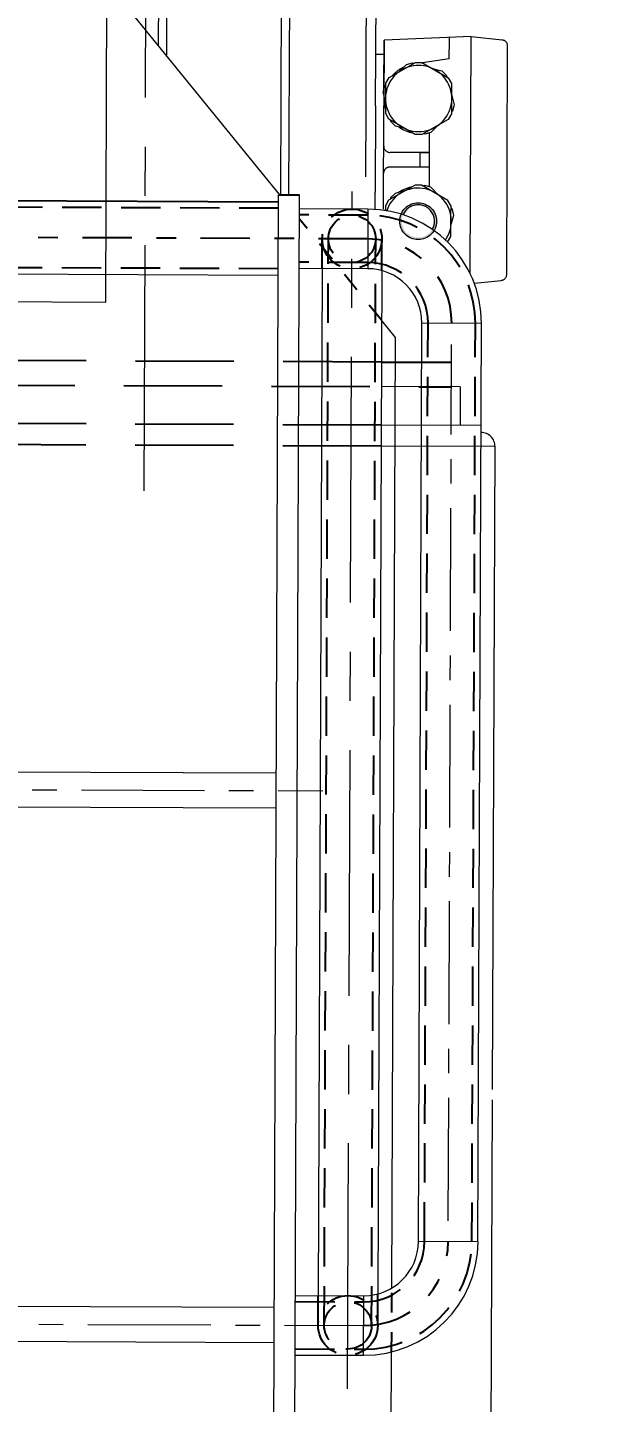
# Model space of a CAD drawing. Header units: millimetres. Extents: x -4 to 3776, y -4 to 4079.
# Drawn here: x 670.04 to 672.95, y 533.97 to 540.97 of the extents above; entities that cross this region are included whole.
import ezdxf
from ezdxf import colors
from ezdxf.entities.mleader import LeaderData, LeaderLine
from ezdxf.math import Vec2, Vec3

# ---------------------------------------------------------------- set-up
doc = ezdxf.new("R2010")
doc.units = ezdxf.units.MM
for name, pattern in [('ACAD_ISO04W100', [30, 24, -3, 0, -3]), ('CENTER', [2, 1.25, -0.25, 0.25, -0.25]), ('DASHDOT', [1, 0.5, -0.25, 0, -0.25]), ('DASHED', [0.75, 0.5, -0.25])]:
    doc.linetypes.add(name, pattern=pattern)
doc.layers.add('3中心线层', color=2, linetype='CENTER', lineweight=13)
doc.layers.add('刻度', color=3, linetype='ACAD_ISO04W100', lineweight=13)
for name, color, linetype in [('4虚线层', 6, 'DASHED'), ('BK_kedu', 255, 'Continuous'), ('CENTER', 1, 'DASHDOT')]:
    doc.layers.add(name, color=color, linetype=linetype)
doc.styles.get("Standard").update_dxf_attribs({"font": 'arial.ttf'})

# ---------------------------------------------------------------- blocks, each defined once
blk = doc.blocks.new('xiang zuo qi zhong ji')
at = {"ltscale": 0.1}
blk.add_hatch(color=3, dxfattribs=at).paths.add_polyline_path([(8.9757, 25.634, 1), (8.975, 25.4467, 0.198912), (9.0413, 25.4739), (9.034, 25.4813, -0.198912), (8.975, 25.4571, -1), (8.9757, 25.6236, -0.668179), (9.034, 25.4813), (9.0413, 25.4739, 0.668179)])
at = {"color": 3}
for p, q in [((8.2717, 25.675), (3.6079, 31.4159)), ((8.2272, 15.6172), (8.2655, 25.675)), ((8.3342, 15.6168), (8.3725, 25.6746)), ((8.72, 25.6019), (8.7188, 25.2988)), ((8.487, 25.2997), (8.4671, 20.0746)), ((8.7901, 25.2891), (8.7703, 20.0828)), ((8.8602, 24.9486), (8.7892, 25.0362)), ((8.9764, 20.3491), (8.9942, 25.0213)), ((9.2974, 25.0202), (8.9942, 25.0213)), ((9.2795, 20.3479), (9.2974, 25.0202)), ((8.8417, 20.1129), (8.8602, 24.9486)), ((9.1446, 24.6978), (9.145, 24.8227)), ((9.1891, 24.6977), (8.7879, 24.6992)), ((9.1891, 24.6977), (9.1884, 24.5015)), ((9.2954, 24.5011), (8.7871, 24.503)), ((9.295, 24.3941), (9.2954, 24.5011)), ((9.3663, 24.3938), (8.7867, 24.396)), ((9.3538, 21.1234), (9.3663, 24.3938)), ((9.3341, 15.9455), (9.3536, 21.0699)), ((9.2795, 20.3479), (8.9764, 20.3491)), ((8.3512, 20.0751), (8.6989, 20.0737)), ((8.6978, 19.7706), (8.6989, 20.0737)), ((8.35, 19.7719), (8.6978, 19.7706)), ((8.8265, 16.1232), (8.8405, 19.7879))]:
    blk.add_line(p, q, dxfattribs=at)
at = {"color": 3, "ltscale": 0.5}
for p, q in [((7.3874, 25.1291), (7.4058, 29.9439)), ((3.9992, 25.142), (7.3874, 25.1291))]:
    blk.add_line(p, q, dxfattribs=at)
at = {"color": 3, "ltscale": 0.1}
for p, q in [((7.6558, 26.4353), (7.6629, 28.2936)), ((7.6972, 26.3842), (7.7045, 28.2935)), ((8.2771, 25.675), (8.2859, 28.001)), ((8.3187, 25.6748), (8.3275, 28.0009)), ((8.7112, 26.3892), (8.7137, 27.0301)), ((8.7591, 26.1275), (8.7612, 26.6826)), ((8.802, 26.4617), (8.8007, 26.1273)), ((8.8011, 26.2124), (8.802, 26.4617)), ((9.2442, 26.4808), (8.802, 26.4617)), ((9.1335, 26.3668), (9.1339, 26.4604)), ((9.1339, 26.4604), (9.1339, 26.476)), ((9.2396, 25.2746), (9.2442, 26.4808)), ((9.2442, 26.4808), (9.4026, 26.4625)), ((8.7102, 26.1276), (8.7112, 26.3892)), ((8.8017, 26.3888), (8.7601, 26.389)), ((9.4258, 25.2701), (9.4302, 26.4314)), ((8.9153, 26.3373), (8.9468, 26.3457)), ((8.9621, 26.3476), (8.9947, 26.3475)), ((9.1335, 26.3668), (8.9969, 26.3462)), ((9.0961, 26.305), (9.1191, 26.2819)), ((8.8114, 26.2425), (8.8278, 26.2707)), ((9.1285, 26.2696), (9.1447, 26.2413)), ((8.7968, 26.1968), (8.8054, 26.2283)), ((8.7089, 25.7664), (8.7102, 26.1276)), ((8.7591, 26.1275), (8.7574, 25.6885)), ((8.7987, 25.6016), (8.8007, 26.1273)), ((9.1569, 26.1259), (9.1501, 26.1007)), ((9.1586, 26.1322), (9.1569, 26.1259)), ((8.827, 26.0594), (8.8108, 26.0878)), ((8.8593, 26.024), (8.8363, 26.0472)), ((9.1441, 26.0865), (9.1277, 26.0583)), ((8.9933, 25.9814), (8.9607, 25.9815)), ((9.0402, 25.9917), (9.0086, 25.9834)), ((9.0332, 25.9875), (9.0242, 25.9875)), ((9.0322, 25.717), (9.0332, 25.9875)), ((9.0328, 25.8897), (8.831, 25.8904)), ((8.9858, 25.816), (8.986, 25.8888)), ((9.0328, 25.8886), (8.986, 25.8888)), ((9.0326, 25.8148), (8.8308, 25.8155)), ((9.0326, 25.8158), (8.9858, 25.816)), ((8.7571, 25.6018), (8.7574, 25.6885)), ((8.858, 25.6818), (8.8348, 25.6588)), ((8.9923, 25.7233), (8.9597, 25.7235)), ((9.0391, 25.7127), (9.0076, 25.7213)), ((9.0322, 25.717), (9.0232, 25.717)), ((8.8254, 25.6466), (8.809, 25.6184)), ((9.1423, 25.6171), (9.1261, 25.6454)), ((9.1548, 25.5776), (9.1482, 25.6028)), ((9.1565, 25.5713), (9.1548, 25.5776)), ((9.1253, 25.4341), (9.1417, 25.4623)), ((9.261, 25.2244), (9.3979, 25.2392))]:
    blk.add_line(p, q, dxfattribs=at)
at = {"color": 3, "lineweight": 25}
for p, q in [((8.2655, 25.675), (8.3725, 25.6746)), ((-0.4231, 25.6725), (8.2654, 25.6393))]:
    blk.add_line(p, q, dxfattribs=at)
at = {"color": 3, "linetype": 'Continuous'}
for p, q in [((8.72, 25.6019), (8.3723, 25.6033)), ((8.264, 25.2649), (1.6123, 25.2902)), ((8.7188, 25.2988), (8.3711, 25.3001)), ((8.2543, 22.7326), (-0.3322, 22.7653)), ((8.2536, 22.5542), (-0.3329, 22.587)), ((8.2439, 20.0131), (-0.3426, 20.0458)), ((8.2433, 19.8347), (-0.3433, 19.8675))]:
    blk.add_line(p, q, dxfattribs=at)
at = {"color": 3, "lineweight": -3, "ltscale": 0.5}
blk.add_line((8.7884, 24.824), (9.145, 24.8227), dxfattribs=at)
at = {"color": 3, "ltscale": 0.1}
for points in [[(8.8278, 26.2707), (8.9621, 26.3476)], [(8.8759, 26.2983), (8.9153, 26.3373)], [(8.9468, 26.3457), (8.9549, 26.3435)], [(8.9947, 26.3475), (9.1285, 26.2696)], [(9.0426, 26.3196), (9.0961, 26.305)], [(8.8054, 26.2283), (8.8113, 26.2342)], [(8.8109, 26.1273), (8.8114, 26.2425)], [(9.1191, 26.2819), (9.1213, 26.2738)], [(9.1447, 26.2413), (9.1442, 26.126)], [(8.811, 26.1432), (8.7968, 26.1968)], [(9.1445, 26.1858), (9.1586, 26.1322)], [(8.8108, 26.0878), (8.8109, 26.1273)], [(9.1442, 26.126), (9.1441, 26.0865)], [(9.1501, 26.1007), (9.1441, 26.0948)], [(8.9607, 25.9815), (8.827, 26.0594)], [(8.8363, 26.0472), (8.8342, 26.0552)], [(8.9128, 26.0095), (8.8593, 26.024)], [(9.1277, 26.0583), (8.9933, 25.9814)], [(9.0795, 26.0308), (9.0402, 25.9917)], [(9.0086, 25.9834), (9.0006, 25.9856)], [(8.9597, 25.7235), (8.8254, 25.6466)], [(8.9116, 25.6959), (8.858, 25.6818)], [(9.1261, 25.6454), (8.9923, 25.7233)], [(9.0076, 25.7213), (8.9996, 25.7191)], [(9.0782, 25.6733), (9.0391, 25.7127)], [(8.809, 25.6184), (8.8089, 25.5947)], [(8.8348, 25.6588), (8.8326, 25.6507)], [(9.1421, 25.5776), (9.1423, 25.6171)], [(9.1482, 25.6028), (9.1423, 25.6088)], [(9.1417, 25.4623), (9.1421, 25.5776)], [(9.1419, 25.5178), (9.1565, 25.5713)]]:
    blk.add_lwpolyline(points, dxfattribs=at)
blk.add_circle((8.9753, 25.5404), 0.0936, dxfattribs=at)
for centre, radius, start, end in [((9.399, 26.4315), 0.0312, 359.78145, 83.40613), ((8.9777, 26.1645), 0.1685, 346.78924, 192.77365), ((8.9777, 26.1645), 0.1768, 115.24679, 139.3161), ((8.9777, 26.1645), 0.1768, 98.5522, 100.24679), ((8.9777, 26.1645), 0.1768, 175.24679, 192.15232), ((8.9777, 26.1645), 0.1768, 192.15232, 199.3161), ((8.9777, 26.1645), 0.1685, 192.77365, 346.78924), ((8.9777, 26.1645), 0.1768, 235.24679, 259.3161), ((8.8312, 25.9217), 0.0312, 179.78145, 269.78145), ((8.8306, 25.7843), 0.0312, 89.78145, 179.78145), ((8.9753, 25.5404), 0.1685, 12.77365, 161.56402), ((8.9753, 25.5404), 0.1768, 100.24679, 124.3161), ((8.9753, 25.5404), 0.0832, 330.19069, 156.93565), ((8.9753, 25.5404), 0.1768, 160.24679, 161.99805), ((8.9753, 25.5404), 0.1685, 325.56233, 12.77365), ((9.3946, 25.2702), 0.0312, 276.15677, 359.78145)]:
    blk.add_arc(centre, radius, start, end, dxfattribs=at)
at = {"color": 3}
for centre, radius, start, end in [((8.7178, 25.0224), 0.5796, 359.78145, 89.78145), ((8.7178, 25.0224), 0.2764, 359.78145, 89.78145), ((9.295, 24.3941), 0.0713, 359.78145, 89.78145), ((8.7, 20.3501), 0.5796, 269.78145, 359.78145), ((8.7, 20.3501), 0.2764, 269.78145, 359.78145)]:
    blk.add_arc(centre, radius, start, end, dxfattribs=at)
at = {"layer": '3中心线层', "color": 3}
for p, q in [((7.5821, 24.1692), (7.6042, 29.9675)), ((8.6169, 19.5997), (8.6401, 25.6918))]:
    blk.add_line(p, q, dxfattribs=at)
at = {"layer": '3中心线层', "color": 3, "ltscale": 0.5}
for p, q in [((9.1284, 20.4555), (9.1454, 24.9137)), ((-0.7364, 22.6777), (8.4915, 22.6425)), ((-0.7036, 19.958), (8.6983, 19.9222))]:
    blk.add_line(p, q, dxfattribs=at)
at = {"layer": '4虚线层', "color": 3, "ltscale": 0.4}
for p, q in [((8.2653, 25.6059), (-0.5442, 25.6395)), ((8.7199, 25.5707), (8.3721, 25.5721)), ((8.487, 25.2997), (8.4876, 25.4512)), ((8.4977, 19.9229), (8.5188, 25.4511)), ((8.7385, 19.922), (8.7596, 25.4502)), ((8.7901, 25.2891), (8.7908, 25.4501)), ((8.2641, 25.2983), (-0.5454, 25.3319)), ((8.719, 25.33), (8.3712, 25.3313)), ((9.0076, 20.349), (9.0254, 25.0212)), ((9.2483, 20.3481), (9.2662, 25.0203)), ((8.7697, 19.9219), (8.7703, 20.0828)), ((8.3511, 20.0439), (8.6988, 20.0425)), ((8.4665, 19.923), (8.4671, 20.0746)), ((8.3501, 19.8031), (8.6979, 19.8018))]:
    blk.add_line(p, q, dxfattribs=at)
at = {"layer": '4虚线层', "color": 3, "ltscale": 0.2}
for p, q in [((8.7892, 25.0362), (8.3721, 25.5511)), ((8.8405, 19.7879), (8.8417, 20.1129))]:
    blk.add_line(p, q, dxfattribs=at)
at = {"layer": '4虚线层', "color": 3}
for p, q in [((8.7884, 24.824), (6.0243, 24.8346)), ((5.9792, 24.7099), (9.1446, 24.6978)), ((8.7871, 24.503), (-0.2006, 24.5373)), ((8.7867, 24.396), (-0.2011, 24.4303))]:
    blk.add_line(p, q, dxfattribs=at)
at = {"layer": '4虚线层', "color": 3, "ltscale": 0.4}
for centre, radius in [((8.6392, 25.4507), 0.1516), ((8.6392, 25.4507), 0.1204), ((8.6181, 19.9225), 0.1516), ((8.6181, 19.9225), 0.1204)]:
    blk.add_circle(centre, radius, dxfattribs=at)
for centre, radius, start, end in [((8.7178, 25.0224), 0.5484, 359.78145, 89.78145), ((8.7178, 25.0224), 0.3076, 359.78145, 89.78145), ((8.7, 20.3501), 0.5484, 269.78145, 359.78145), ((8.7, 20.3501), 0.3076, 269.78145, 359.78145)]:
    blk.add_arc(centre, radius, start, end, dxfattribs=at)
at = {"layer": 'CENTER', "color": 3, "ltscale": 0.5}
blk.add_line((8.7194, 25.4504), (-0.9589, 25.4873), dxfattribs=at)
for centre, start, end in [((8.7178, 25.0224), 359.78145, 89.78145), ((8.7, 20.3501), 269.78145, 359.78145)]:
    blk.add_arc(centre, 0.428, start, end, dxfattribs=at)

msp = doc.modelspace()

# ---------------------------------------------------------------- block references
at = {"layer": '刻度', "color": 4, "lineweight": 25}
msp.add_blockref('xiang zuo qi zhong ji', (663.0495, 514.4393), dxfattribs=at)

# ---------------------------------------------------------------- leaders
at = {"layer": 'BK_kedu'}
ml = msp.add_multileader_mtext('Standard', dxfattribs=at)
ml.set_content('', color=256)
ml.set_leader_properties()
ml.build(insert=Vec2(0, 0))
ml.multileader.update_dxf_attribs({"text_right_attachment_type": 6, "dogleg_length": 0.36, "arrow_head_size": 0.18})
ctx = ml.context
ctx.base_point, ctx.char_height, ctx.arrow_head_size, ctx.landing_gap_size, ctx.plane_origin = Vec3(3775.9986, 4079.3284), 0.18, 0.18, 0.09, Vec3(3774.6386, 4079.3284)
ctx.right_attachment = 6
notes = []
notes.append((ctx, [(0, (0, 0, 0), (0, 0), (1, 0), 1, [])]))
ctx.mtext.insert, ctx.mtext.flow_direction = Vec3(3776.0886, 4079.4184), 5
for ctx, leaders in notes:
    for number, flags, end, landing, length, lines in leaders:
        leader = LeaderData()
        leader.index, (leader.has_last_leader_line, leader.has_dogleg_vector, leader.attachment_direction) = number, flags
        leader.last_leader_point, leader.dogleg_vector, leader.dogleg_length = Vec3(end), Vec3(landing), length
        for number, points, colour, breaks in lines:
            line = LeaderLine()
            line.index, line.vertices, line.color, line.breaks = number, Vec3.list(points), colors.encode_raw_color(colour), breaks
            leader.lines.append(line)
        ctx.leaders.append(leader)

doc.saveas('drawing.dxf')
